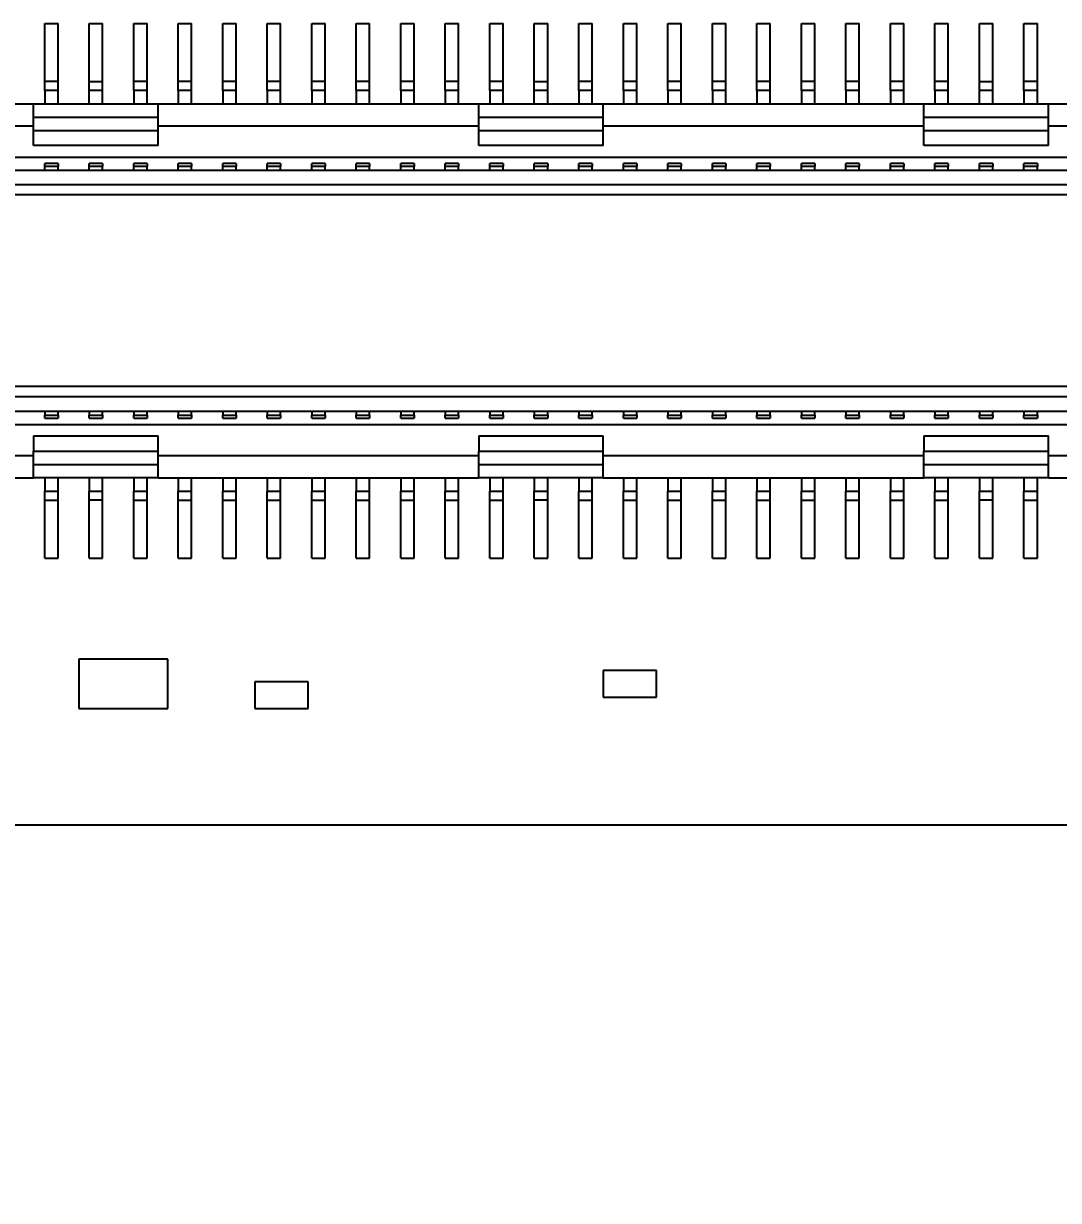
# Model space of a CAD drawing. Header units: millimetres. Extents: x 0 to 895, y 0 to 297.
# Drawn here: x 306.7 to 318.32, y 193.99 to 207.2 of the extents above; entities that cross this region are included whole.
import ezdxf

# ---------------------------------------------------------------- set-up
doc = ezdxf.new("R2010")
doc.units = ezdxf.units.MM
doc.layers.add('0-ADVANTECH-FORM', color=5, linetype='Continuous')
doc.styles.add('SLDTEXTSTYLE0', font='GOTHIC.TTF', dxfattribs={"width": 0.913})
doc.dimstyles.new('SLDDIMSTYLE3', dxfattribs={"dimtxt": 3.5, "dimasz": 3.302, "dimexe": 0, "dimexo": 0.0625, "dimgap": 0.875, "dimtad": 0, "dimtih": 1, "dimtoh": 1, "dimrnd": 1e-09, "dimzin": 4, "dimdsep": 46, "dimtxsty": 'SLDTEXTSTYLE0', "dimblk1": 'NONE', "dimblk2": 'NONE', "dimsah": 1, "dimcen": 0.09, "dimadec": 0, "dimazin": 1, "dimtfac": 1, "dimtofl": 0, "dimtmove": 0, "dimatfit": 3, "dimldrblk": 'NONE', "dimfxl": 1, "dimfrac": 2, "dimtolj": 1, "dimtzin": 12, "dimarcsym": 0})

# ---------------------------------------------------------------- blocks, each defined once
blk = doc.blocks.new('_D_13')
at = {"layer": '0-ADVANTECH-FORM', "transparency": 16777216}
blk.add_line((295.909, 203.204), (295.909, 192.416), dxfattribs=at)
at = {"layer": '0-ADVANTECH-FORM', "transparency": 16777216, "insert": (294.216, 180.778), "char_height": 3.5, "attachment_point": 1, "rotation": 90, "style": 'SLDTEXTSTYLE0'}
blk.add_mtext('74.20', dxfattribs=at)
blk = doc.blocks.new('_NONE')

msp = doc.modelspace()

# ---------------------------------------------------------------- linework, layer by layer
at = {"color": 7, "linetype": 'Continuous', "lineweight": 25}
for p, q in [((306.934, 207.204), (307.084, 207.204)), ((306.934, 206.554), (306.934, 207.204)), ((307.084, 206.554), (307.084, 207.204)), ((307.434, 207.204), (307.584, 207.204)), ((307.434, 206.554), (307.434, 207.204)), ((307.584, 206.554), (307.584, 207.204)), ((307.934, 207.204), (308.084, 207.204)), ((307.934, 206.554), (307.934, 207.204)), ((308.084, 206.554), (308.084, 207.204)), ((308.434, 207.204), (308.584, 207.204)), ((308.434, 206.554), (308.434, 207.204)), ((308.584, 206.554), (308.584, 207.204)), ((308.934, 207.204), (309.084, 207.204)), ((308.934, 206.554), (308.934, 207.204)), ((309.084, 206.554), (309.084, 207.204)), ((309.434, 207.204), (309.584, 207.204)), ((309.434, 206.554), (309.434, 207.204)), ((309.584, 206.554), (309.584, 207.204)), ((309.934, 207.204), (310.084, 207.204)), ((309.934, 206.554), (309.934, 207.204)), ((310.084, 206.554), (310.084, 207.204)), ((310.434, 207.204), (310.584, 207.204)), ((310.434, 206.554), (310.434, 207.204)), ((310.584, 206.554), (310.584, 207.204)), ((310.934, 207.204), (311.084, 207.204)), ((310.934, 206.554), (310.934, 207.204)), ((311.084, 206.554), (311.084, 207.204)), ((311.434, 207.204), (311.584, 207.204)), ((311.434, 206.554), (311.434, 207.204)), ((311.584, 206.554), (311.584, 207.204)), ((311.934, 207.204), (312.084, 207.204)), ((311.934, 206.554), (311.934, 207.204)), ((312.084, 206.554), (312.084, 207.204)), ((312.434, 207.204), (312.584, 207.204)), ((312.434, 206.554), (312.434, 207.204)), ((312.584, 206.554), (312.584, 207.204)), ((312.934, 207.204), (313.084, 207.204)), ((312.934, 206.554), (312.934, 207.204)), ((313.084, 206.554), (313.084, 207.204)), ((313.434, 207.204), (313.584, 207.204)), ((313.434, 206.554), (313.434, 207.204)), ((313.584, 206.554), (313.584, 207.204)), ((313.934, 207.204), (314.084, 207.204)), ((313.934, 206.554), (313.934, 207.204)), ((314.084, 206.554), (314.084, 207.204)), ((314.434, 207.204), (314.584, 207.204)), ((314.434, 206.554), (314.434, 207.204)), ((314.584, 206.554), (314.584, 207.204)), ((314.934, 207.204), (315.084, 207.204)), ((314.934, 206.554), (314.934, 207.204)), ((315.084, 206.554), (315.084, 207.204)), ((315.434, 207.204), (315.584, 207.204)), ((315.434, 206.554), (315.434, 207.204)), ((315.584, 206.554), (315.584, 207.204)), ((315.934, 207.204), (316.084, 207.204)), ((315.934, 206.554), (315.934, 207.204)), ((316.084, 206.554), (316.084, 207.204)), ((316.434, 207.204), (316.584, 207.204)), ((316.434, 206.554), (316.434, 207.204)), ((316.584, 206.554), (316.584, 207.204)), ((316.934, 207.204), (317.084, 207.204)), ((316.934, 206.554), (316.934, 207.204)), ((317.084, 206.554), (317.084, 207.204)), ((317.434, 207.204), (317.584, 207.204)), ((317.434, 206.554), (317.434, 207.204)), ((317.584, 206.554), (317.584, 207.204)), ((317.934, 207.204), (318.084, 207.204)), ((317.934, 206.554), (317.934, 207.204)), ((318.084, 206.554), (318.084, 207.204)), ((307.084, 206.554), (306.934, 206.554)), ((306.934, 206.454), (306.934, 206.554)), ((307.084, 206.454), (307.084, 206.554)), ((307.434, 206.554), (307.584, 206.554)), ((307.434, 206.454), (307.434, 206.554)), ((307.584, 206.454), (307.584, 206.554)), ((308.084, 206.554), (307.934, 206.554)), ((307.934, 206.454), (307.934, 206.554)), ((308.084, 206.454), (308.084, 206.554)), ((308.584, 206.554), (308.434, 206.554)), ((308.434, 206.454), (308.434, 206.554)), ((308.584, 206.454), (308.584, 206.554)), ((309.084, 206.554), (308.934, 206.554)), ((308.934, 206.454), (308.934, 206.554)), ((309.084, 206.454), (309.084, 206.554)), ((309.584, 206.554), (309.434, 206.554)), ((309.434, 206.454), (309.434, 206.554)), ((309.584, 206.454), (309.584, 206.554)), ((310.084, 206.554), (309.934, 206.554)), ((309.934, 206.454), (309.934, 206.554)), ((310.084, 206.454), (310.084, 206.554)), ((310.584, 206.554), (310.434, 206.554)), ((310.434, 206.454), (310.434, 206.554)), ((310.584, 206.454), (310.584, 206.554)), ((311.084, 206.554), (310.934, 206.554)), ((310.934, 206.454), (310.934, 206.554)), ((311.084, 206.454), (311.084, 206.554)), ((311.584, 206.554), (311.434, 206.554)), ((311.434, 206.454), (311.434, 206.554)), ((311.584, 206.454), (311.584, 206.554)), ((312.084, 206.554), (311.934, 206.554)), ((311.934, 206.454), (311.934, 206.554)), ((312.084, 206.454), (312.084, 206.554)), ((312.434, 206.554), (312.584, 206.554)), ((312.434, 206.454), (312.434, 206.554)), ((312.584, 206.454), (312.584, 206.554)), ((313.084, 206.554), (312.934, 206.554)), ((312.934, 206.454), (312.934, 206.554)), ((313.084, 206.454), (313.084, 206.554)), ((313.584, 206.554), (313.434, 206.554)), ((313.434, 206.454), (313.434, 206.554)), ((313.584, 206.454), (313.584, 206.554)), ((314.084, 206.554), (313.934, 206.554)), ((313.934, 206.454), (313.934, 206.554)), ((314.084, 206.454), (314.084, 206.554)), ((314.584, 206.554), (314.434, 206.554)), ((314.434, 206.454), (314.434, 206.554)), ((314.584, 206.454), (314.584, 206.554)), ((315.084, 206.554), (314.934, 206.554)), ((314.934, 206.454), (314.934, 206.554)), ((315.084, 206.454), (315.084, 206.554)), ((315.584, 206.554), (315.434, 206.554)), ((315.434, 206.454), (315.434, 206.554)), ((315.584, 206.454), (315.584, 206.554)), ((316.084, 206.554), (315.934, 206.554)), ((315.934, 206.454), (315.934, 206.554)), ((316.084, 206.454), (316.084, 206.554)), ((316.584, 206.554), (316.434, 206.554)), ((316.434, 206.454), (316.434, 206.554)), ((316.584, 206.454), (316.584, 206.554)), ((317.084, 206.554), (316.934, 206.554)), ((316.934, 206.454), (316.934, 206.554)), ((317.084, 206.454), (317.084, 206.554)), ((317.434, 206.554), (317.584, 206.554)), ((317.434, 206.454), (317.434, 206.554)), ((317.584, 206.454), (317.584, 206.554)), ((318.084, 206.554), (317.934, 206.554)), ((317.934, 206.454), (317.934, 206.554)), ((318.084, 206.454), (318.084, 206.554)), ((307.084, 206.454), (306.934, 206.454)), ((306.934, 206.454), (306.934, 206.304)), ((307.084, 206.304), (307.084, 206.454)), ((307.434, 206.304), (307.434, 206.454)), ((307.584, 206.454), (307.434, 206.454)), ((307.584, 206.304), (307.584, 206.454)), ((307.934, 206.454), (307.934, 206.304)), ((308.084, 206.454), (307.934, 206.454)), ((308.084, 206.304), (308.084, 206.454)), ((308.584, 206.454), (308.434, 206.454)), ((308.434, 206.454), (308.434, 206.304)), ((308.584, 206.304), (308.584, 206.454)), ((309.084, 206.454), (308.934, 206.454)), ((308.934, 206.454), (308.934, 206.304)), ((309.084, 206.304), (309.084, 206.454)), ((309.584, 206.454), (309.434, 206.454)), ((309.434, 206.454), (309.434, 206.304)), ((309.584, 206.304), (309.584, 206.454)), ((309.934, 206.454), (309.934, 206.304)), ((310.084, 206.454), (309.934, 206.454)), ((310.084, 206.304), (310.084, 206.454)), ((310.434, 206.454), (310.434, 206.304)), ((310.584, 206.454), (310.434, 206.454)), ((310.584, 206.304), (310.584, 206.454)), ((311.084, 206.454), (310.934, 206.454)), ((310.934, 206.454), (310.934, 206.304)), ((311.084, 206.304), (311.084, 206.454)), ((311.584, 206.454), (311.434, 206.454)), ((311.434, 206.454), (311.434, 206.304)), ((311.584, 206.304), (311.584, 206.454)), ((311.934, 206.454), (311.934, 206.304)), ((312.084, 206.454), (311.934, 206.454)), ((312.084, 206.304), (312.084, 206.454)), ((312.434, 206.304), (312.434, 206.454)), ((312.584, 206.454), (312.434, 206.454)), ((312.584, 206.304), (312.584, 206.454)), ((312.934, 206.454), (312.934, 206.304)), ((313.084, 206.454), (312.934, 206.454)), ((313.084, 206.304), (313.084, 206.454)), ((313.434, 206.454), (313.434, 206.304)), ((313.584, 206.454), (313.434, 206.454)), ((313.584, 206.304), (313.584, 206.454)), ((314.084, 206.454), (313.934, 206.454)), ((313.934, 206.454), (313.934, 206.304)), ((314.084, 206.304), (314.084, 206.454)), ((314.584, 206.454), (314.434, 206.454)), ((314.434, 206.454), (314.434, 206.304)), ((314.584, 206.304), (314.584, 206.454)), ((315.084, 206.454), (314.934, 206.454)), ((314.934, 206.454), (314.934, 206.304)), ((315.084, 206.304), (315.084, 206.454)), ((315.434, 206.454), (315.434, 206.304)), ((315.584, 206.454), (315.434, 206.454)), ((315.584, 206.304), (315.584, 206.454)), ((315.934, 206.454), (315.934, 206.304)), ((316.084, 206.454), (315.934, 206.454)), ((316.084, 206.304), (316.084, 206.454)), ((316.584, 206.454), (316.434, 206.454)), ((316.434, 206.454), (316.434, 206.304)), ((316.584, 206.304), (316.584, 206.454)), ((316.934, 206.454), (316.934, 206.304)), ((317.084, 206.454), (316.934, 206.454)), ((317.084, 206.304), (317.084, 206.454)), ((317.434, 206.304), (317.434, 206.454)), ((317.584, 206.454), (317.434, 206.454)), ((317.584, 206.304), (317.584, 206.454)), ((317.934, 206.454), (317.934, 206.304)), ((318.084, 206.454), (317.934, 206.454)), ((318.084, 206.304), (318.084, 206.454)), ((303.209, 206.304), (306.809, 206.304)), ((306.809, 206.154), (306.809, 206.304)), ((306.809, 206.304), (308.209, 206.304)), ((308.209, 206.154), (308.209, 206.304)), ((308.209, 206.304), (311.809, 206.304)), ((311.809, 206.154), (311.809, 206.304)), ((311.809, 206.304), (313.209, 206.304)), ((313.209, 206.154), (313.209, 206.304)), ((313.209, 206.304), (316.809, 206.304)), ((316.809, 206.154), (316.809, 206.304)), ((316.809, 206.304), (318.209, 206.304)), ((318.209, 206.154), (318.209, 206.304)), ((318.209, 206.304), (321.809, 206.304)), ((306.809, 206.154), (308.209, 206.154)), ((306.809, 206.004), (306.809, 206.154)), ((308.209, 206.004), (308.209, 206.154)), ((311.809, 206.154), (313.209, 206.154)), ((311.809, 206.004), (311.809, 206.154)), ((313.209, 206.004), (313.209, 206.154)), ((316.809, 206.154), (318.209, 206.154)), ((316.809, 206.004), (316.809, 206.154)), ((318.209, 206.004), (318.209, 206.154)), ((306.809, 206.054), (303.209, 206.054)), ((306.809, 206.004), (308.209, 206.004)), ((306.809, 205.834), (306.809, 206.004)), ((311.809, 206.054), (308.209, 206.054)), ((308.209, 205.834), (308.209, 206.004)), ((311.809, 206.004), (313.209, 206.004)), ((311.809, 205.834), (311.809, 206.004)), ((316.809, 206.054), (313.209, 206.054)), ((313.209, 205.834), (313.209, 206.004)), ((316.809, 206.004), (318.209, 206.004)), ((316.809, 205.834), (316.809, 206.004)), ((321.809, 206.054), (318.209, 206.054)), ((318.209, 205.834), (318.209, 206.004)), ((308.209, 205.834), (306.809, 205.834)), ((313.209, 205.834), (311.809, 205.834)), ((318.209, 205.834), (316.809, 205.834)), ((297.209, 205.704), (352.309, 205.704)), ((307.084, 205.634), (306.934, 205.634)), ((306.934, 205.601), (306.934, 205.634)), ((306.934, 205.554), (306.934, 205.601)), ((307.084, 205.601), (306.934, 205.601)), ((307.084, 205.634), (307.084, 205.601)), ((307.084, 205.554), (307.084, 205.601)), ((307.584, 205.634), (307.434, 205.634)), ((307.434, 205.601), (307.434, 205.634)), ((307.434, 205.554), (307.434, 205.601)), ((307.584, 205.601), (307.434, 205.601)), ((307.584, 205.634), (307.584, 205.601)), ((307.584, 205.554), (307.584, 205.601)), ((308.084, 205.634), (307.934, 205.634)), ((307.934, 205.601), (307.934, 205.634)), ((307.934, 205.554), (307.934, 205.601)), ((308.084, 205.601), (307.934, 205.601)), ((308.084, 205.634), (308.084, 205.601)), ((308.084, 205.554), (308.084, 205.601)), ((308.584, 205.634), (308.434, 205.634)), ((308.434, 205.601), (308.434, 205.634)), ((308.434, 205.554), (308.434, 205.601)), ((308.584, 205.601), (308.434, 205.601)), ((308.584, 205.634), (308.584, 205.601)), ((308.584, 205.554), (308.584, 205.601)), ((309.084, 205.634), (308.934, 205.634)), ((308.934, 205.601), (308.934, 205.634)), ((308.934, 205.554), (308.934, 205.601)), ((309.084, 205.601), (308.934, 205.601)), ((309.084, 205.634), (309.084, 205.601)), ((309.084, 205.554), (309.084, 205.601)), ((309.584, 205.634), (309.434, 205.634)), ((309.434, 205.601), (309.434, 205.634)), ((309.434, 205.554), (309.434, 205.601)), ((309.584, 205.601), (309.434, 205.601)), ((309.584, 205.634), (309.584, 205.601)), ((309.584, 205.554), (309.584, 205.601)), ((310.084, 205.634), (309.934, 205.634)), ((309.934, 205.601), (309.934, 205.634)), ((309.934, 205.554), (309.934, 205.601)), ((310.084, 205.601), (309.934, 205.601)), ((310.084, 205.634), (310.084, 205.601)), ((310.084, 205.554), (310.084, 205.601)), ((310.584, 205.634), (310.434, 205.634)), ((310.434, 205.601), (310.434, 205.634)), ((310.434, 205.554), (310.434, 205.601)), ((310.584, 205.601), (310.434, 205.601)), ((310.584, 205.634), (310.584, 205.601)), ((310.584, 205.554), (310.584, 205.601)), ((311.084, 205.634), (310.934, 205.634)), ((310.934, 205.601), (310.934, 205.634)), ((310.934, 205.554), (310.934, 205.601)), ((311.084, 205.601), (310.934, 205.601)), ((311.084, 205.634), (311.084, 205.601)), ((311.084, 205.554), (311.084, 205.601)), ((311.584, 205.634), (311.434, 205.634)), ((311.434, 205.601), (311.434, 205.634)), ((311.434, 205.554), (311.434, 205.601)), ((311.584, 205.601), (311.434, 205.601)), ((311.584, 205.634), (311.584, 205.601)), ((311.584, 205.554), (311.584, 205.601)), ((312.084, 205.634), (311.934, 205.634)), ((311.934, 205.601), (311.934, 205.634)), ((311.934, 205.554), (311.934, 205.601)), ((312.084, 205.601), (311.934, 205.601)), ((312.084, 205.634), (312.084, 205.601)), ((312.084, 205.554), (312.084, 205.601)), ((312.584, 205.634), (312.434, 205.634)), ((312.434, 205.601), (312.434, 205.634)), ((312.434, 205.554), (312.434, 205.601)), ((312.584, 205.601), (312.434, 205.601)), ((312.584, 205.634), (312.584, 205.601)), ((312.584, 205.554), (312.584, 205.601)), ((313.084, 205.634), (312.934, 205.634)), ((312.934, 205.601), (312.934, 205.634)), ((312.934, 205.554), (312.934, 205.601)), ((313.084, 205.601), (312.934, 205.601)), ((313.084, 205.634), (313.084, 205.601)), ((313.084, 205.554), (313.084, 205.601)), ((313.584, 205.634), (313.434, 205.634)), ((313.434, 205.601), (313.434, 205.634)), ((313.434, 205.554), (313.434, 205.601)), ((313.584, 205.601), (313.434, 205.601)), ((313.584, 205.634), (313.584, 205.601)), ((313.584, 205.554), (313.584, 205.601)), ((314.084, 205.634), (313.934, 205.634)), ((313.934, 205.601), (313.934, 205.634)), ((313.934, 205.554), (313.934, 205.601)), ((314.084, 205.601), (313.934, 205.601)), ((314.084, 205.634), (314.084, 205.601)), ((314.084, 205.554), (314.084, 205.601)), ((314.584, 205.634), (314.434, 205.634)), ((314.434, 205.601), (314.434, 205.634)), ((314.434, 205.554), (314.434, 205.601)), ((314.584, 205.601), (314.434, 205.601)), ((314.584, 205.634), (314.584, 205.601)), ((314.584, 205.554), (314.584, 205.601)), ((315.084, 205.634), (314.934, 205.634)), ((314.934, 205.601), (314.934, 205.634)), ((314.934, 205.554), (314.934, 205.601)), ((315.084, 205.601), (314.934, 205.601)), ((315.084, 205.634), (315.084, 205.601)), ((315.084, 205.554), (315.084, 205.601)), ((315.584, 205.634), (315.434, 205.634)), ((315.434, 205.601), (315.434, 205.634)), ((315.434, 205.554), (315.434, 205.601)), ((315.584, 205.601), (315.434, 205.601)), ((315.584, 205.634), (315.584, 205.601)), ((315.584, 205.554), (315.584, 205.601)), ((316.084, 205.634), (315.934, 205.634)), ((315.934, 205.601), (315.934, 205.634)), ((315.934, 205.554), (315.934, 205.601)), ((316.084, 205.601), (315.934, 205.601)), ((316.084, 205.634), (316.084, 205.601)), ((316.084, 205.554), (316.084, 205.601)), ((316.584, 205.634), (316.434, 205.634)), ((316.434, 205.601), (316.434, 205.634)), ((316.434, 205.554), (316.434, 205.601)), ((316.584, 205.601), (316.434, 205.601)), ((316.584, 205.634), (316.584, 205.601)), ((316.584, 205.554), (316.584, 205.601)), ((317.084, 205.634), (316.934, 205.634)), ((316.934, 205.601), (316.934, 205.634)), ((316.934, 205.554), (316.934, 205.601)), ((317.084, 205.601), (316.934, 205.601)), ((317.084, 205.634), (317.084, 205.601)), ((317.084, 205.554), (317.084, 205.601)), ((317.584, 205.634), (317.434, 205.634)), ((317.434, 205.601), (317.434, 205.634)), ((317.434, 205.554), (317.434, 205.601)), ((317.584, 205.601), (317.434, 205.601)), ((317.584, 205.634), (317.584, 205.601)), ((317.584, 205.554), (317.584, 205.601)), ((318.084, 205.634), (317.934, 205.634)), ((317.934, 205.601), (317.934, 205.634)), ((317.934, 205.554), (317.934, 205.601)), ((318.084, 205.601), (317.934, 205.601)), ((318.084, 205.634), (318.084, 205.601)), ((318.084, 205.554), (318.084, 205.601)), ((352.409, 205.554), (297.109, 205.554)), ((352.409, 205.394), (297.109, 205.394)), ((352.209, 205.28), (297.309, 205.28)), ((353.109, 203.129), (296.409, 203.129)), ((353.309, 203.014), (296.209, 203.014)), ((296.209, 202.854), (353.309, 202.854)), ((306.934, 202.854), (306.934, 202.808)), ((307.084, 202.808), (307.084, 202.854)), ((307.434, 202.854), (307.434, 202.808)), ((307.584, 202.808), (307.584, 202.854)), ((307.934, 202.854), (307.934, 202.808)), ((308.084, 202.808), (308.084, 202.854)), ((308.434, 202.854), (308.434, 202.808)), ((308.584, 202.808), (308.584, 202.854)), ((308.934, 202.854), (308.934, 202.808)), ((309.084, 202.808), (309.084, 202.854)), ((309.434, 202.854), (309.434, 202.808)), ((309.584, 202.808), (309.584, 202.854)), ((309.934, 202.854), (309.934, 202.808)), ((310.084, 202.808), (310.084, 202.854)), ((310.434, 202.854), (310.434, 202.808)), ((310.584, 202.808), (310.584, 202.854)), ((310.934, 202.854), (310.934, 202.808)), ((311.084, 202.808), (311.084, 202.854)), ((311.434, 202.854), (311.434, 202.808)), ((311.584, 202.808), (311.584, 202.854)), ((311.934, 202.854), (311.934, 202.808)), ((312.084, 202.808), (312.084, 202.854)), ((312.434, 202.854), (312.434, 202.808)), ((312.584, 202.808), (312.584, 202.854)), ((312.934, 202.854), (312.934, 202.808)), ((313.084, 202.808), (313.084, 202.854)), ((313.434, 202.854), (313.434, 202.808)), ((313.584, 202.808), (313.584, 202.854)), ((313.934, 202.854), (313.934, 202.808)), ((314.084, 202.808), (314.084, 202.854)), ((314.434, 202.854), (314.434, 202.808)), ((314.584, 202.808), (314.584, 202.854)), ((314.934, 202.854), (314.934, 202.808)), ((315.084, 202.808), (315.084, 202.854)), ((315.434, 202.854), (315.434, 202.808)), ((315.584, 202.808), (315.584, 202.854)), ((315.934, 202.854), (315.934, 202.808)), ((316.084, 202.808), (316.084, 202.854)), ((316.434, 202.854), (316.434, 202.808)), ((316.584, 202.808), (316.584, 202.854)), ((316.934, 202.854), (316.934, 202.808)), ((317.084, 202.808), (317.084, 202.854)), ((317.434, 202.854), (317.434, 202.808)), ((317.584, 202.808), (317.584, 202.854)), ((317.934, 202.854), (317.934, 202.808)), ((318.084, 202.808), (318.084, 202.854)), ((297.209, 202.704), (352.309, 202.704)), ((306.934, 202.808), (307.084, 202.808)), ((306.934, 202.774), (306.934, 202.808)), ((306.934, 202.774), (307.084, 202.774)), ((307.084, 202.808), (307.084, 202.774)), ((307.434, 202.808), (307.584, 202.808)), ((307.434, 202.774), (307.434, 202.808)), ((307.434, 202.774), (307.584, 202.774)), ((307.584, 202.808), (307.584, 202.774)), ((307.934, 202.808), (308.084, 202.808)), ((307.934, 202.774), (307.934, 202.808)), ((307.934, 202.774), (308.084, 202.774)), ((308.084, 202.808), (308.084, 202.774)), ((308.434, 202.808), (308.584, 202.808)), ((308.434, 202.774), (308.434, 202.808)), ((308.434, 202.774), (308.584, 202.774)), ((308.584, 202.808), (308.584, 202.774)), ((308.934, 202.808), (309.084, 202.808)), ((308.934, 202.774), (308.934, 202.808)), ((308.934, 202.774), (309.084, 202.774)), ((309.084, 202.808), (309.084, 202.774)), ((309.434, 202.808), (309.584, 202.808)), ((309.434, 202.774), (309.434, 202.808)), ((309.434, 202.774), (309.584, 202.774)), ((309.584, 202.808), (309.584, 202.774)), ((309.934, 202.808), (310.084, 202.808)), ((309.934, 202.774), (309.934, 202.808)), ((309.934, 202.774), (310.084, 202.774)), ((310.084, 202.808), (310.084, 202.774)), ((310.434, 202.808), (310.584, 202.808)), ((310.434, 202.774), (310.434, 202.808)), ((310.434, 202.774), (310.584, 202.774)), ((310.584, 202.808), (310.584, 202.774)), ((310.934, 202.808), (311.084, 202.808)), ((310.934, 202.774), (310.934, 202.808)), ((310.934, 202.774), (311.084, 202.774)), ((311.084, 202.808), (311.084, 202.774)), ((311.434, 202.808), (311.584, 202.808)), ((311.434, 202.774), (311.434, 202.808)), ((311.434, 202.774), (311.584, 202.774)), ((311.584, 202.808), (311.584, 202.774)), ((311.934, 202.808), (312.084, 202.808)), ((311.934, 202.774), (311.934, 202.808)), ((311.934, 202.774), (312.084, 202.774)), ((312.084, 202.808), (312.084, 202.774)), ((312.434, 202.808), (312.584, 202.808)), ((312.434, 202.774), (312.434, 202.808)), ((312.434, 202.774), (312.584, 202.774)), ((312.584, 202.808), (312.584, 202.774)), ((312.934, 202.808), (313.084, 202.808)), ((312.934, 202.774), (312.934, 202.808)), ((312.934, 202.774), (313.084, 202.774)), ((313.084, 202.808), (313.084, 202.774)), ((313.434, 202.808), (313.584, 202.808)), ((313.434, 202.774), (313.434, 202.808)), ((313.434, 202.774), (313.584, 202.774)), ((313.584, 202.808), (313.584, 202.774)), ((313.934, 202.808), (314.084, 202.808)), ((313.934, 202.774), (313.934, 202.808)), ((313.934, 202.774), (314.084, 202.774)), ((314.084, 202.808), (314.084, 202.774)), ((314.434, 202.808), (314.584, 202.808)), ((314.434, 202.774), (314.434, 202.808)), ((314.434, 202.774), (314.584, 202.774)), ((314.584, 202.808), (314.584, 202.774)), ((314.934, 202.808), (315.084, 202.808)), ((314.934, 202.774), (314.934, 202.808)), ((314.934, 202.774), (315.084, 202.774)), ((315.084, 202.808), (315.084, 202.774)), ((315.434, 202.808), (315.584, 202.808)), ((315.434, 202.774), (315.434, 202.808)), ((315.434, 202.774), (315.584, 202.774)), ((315.584, 202.808), (315.584, 202.774)), ((315.934, 202.808), (316.084, 202.808)), ((315.934, 202.774), (315.934, 202.808)), ((315.934, 202.774), (316.084, 202.774)), ((316.084, 202.808), (316.084, 202.774)), ((316.434, 202.808), (316.584, 202.808)), ((316.434, 202.774), (316.434, 202.808)), ((316.434, 202.774), (316.584, 202.774)), ((316.584, 202.808), (316.584, 202.774)), ((316.934, 202.808), (317.084, 202.808)), ((316.934, 202.774), (316.934, 202.808)), ((316.934, 202.774), (317.084, 202.774)), ((317.084, 202.808), (317.084, 202.774)), ((317.434, 202.808), (317.584, 202.808)), ((317.434, 202.774), (317.434, 202.808)), ((317.434, 202.774), (317.584, 202.774)), ((317.584, 202.808), (317.584, 202.774)), ((317.934, 202.808), (318.084, 202.808)), ((317.934, 202.774), (317.934, 202.808)), ((317.934, 202.774), (318.084, 202.774)), ((318.084, 202.808), (318.084, 202.774)), ((306.809, 202.574), (308.209, 202.574)), ((306.809, 202.574), (306.809, 202.404)), ((308.209, 202.404), (308.209, 202.574)), ((311.809, 202.574), (313.209, 202.574)), ((311.809, 202.574), (311.809, 202.404)), ((313.209, 202.404), (313.209, 202.574)), ((316.809, 202.574), (318.209, 202.574)), ((316.809, 202.574), (316.809, 202.404)), ((318.209, 202.404), (318.209, 202.574)), ((303.209, 202.354), (306.809, 202.354)), ((306.809, 202.404), (308.209, 202.404)), ((306.809, 202.254), (306.809, 202.404)), ((308.209, 202.254), (308.209, 202.404)), ((308.209, 202.354), (311.809, 202.354)), ((311.809, 202.404), (313.209, 202.404)), ((311.809, 202.254), (311.809, 202.404)), ((313.209, 202.254), (313.209, 202.404)), ((313.209, 202.354), (316.809, 202.354)), ((316.809, 202.404), (318.209, 202.404)), ((316.809, 202.254), (316.809, 202.404)), ((318.209, 202.254), (318.209, 202.404)), ((318.209, 202.354), (321.809, 202.354)), ((306.809, 202.254), (308.209, 202.254)), ((306.809, 202.104), (306.809, 202.254)), ((308.209, 202.104), (308.209, 202.254)), ((311.809, 202.254), (313.209, 202.254)), ((311.809, 202.104), (311.809, 202.254)), ((313.209, 202.104), (313.209, 202.254)), ((316.809, 202.254), (318.209, 202.254)), ((316.809, 202.104), (316.809, 202.254)), ((318.209, 202.104), (318.209, 202.254)), ((303.209, 202.104), (306.809, 202.104)), ((308.209, 202.104), (306.809, 202.104)), ((306.934, 202.104), (306.934, 201.954)), ((307.084, 201.954), (307.084, 202.104)), ((307.434, 202.104), (307.434, 201.954)), ((307.584, 201.954), (307.584, 202.104)), ((307.934, 202.104), (307.934, 201.954)), ((308.084, 201.954), (308.084, 202.104)), ((308.209, 202.104), (311.809, 202.104)), ((308.434, 202.104), (308.434, 201.954)), ((308.584, 201.954), (308.584, 202.104)), ((308.934, 202.104), (308.934, 201.954)), ((309.084, 201.954), (309.084, 202.104)), ((309.434, 202.104), (309.434, 201.954)), ((309.584, 201.954), (309.584, 202.104)), ((309.934, 202.104), (309.934, 201.954)), ((310.084, 201.954), (310.084, 202.104)), ((310.434, 202.104), (310.434, 201.954)), ((310.584, 201.954), (310.584, 202.104)), ((310.934, 202.104), (310.934, 201.954)), ((311.084, 201.954), (311.084, 202.104)), ((311.434, 202.104), (311.434, 201.954)), ((311.584, 201.954), (311.584, 202.104)), ((313.209, 202.104), (311.809, 202.104)), ((311.934, 202.104), (311.934, 201.954)), ((312.084, 201.954), (312.084, 202.104)), ((312.434, 202.104), (312.434, 201.954)), ((312.584, 201.954), (312.584, 202.104)), ((312.934, 202.104), (312.934, 201.954)), ((313.084, 201.954), (313.084, 202.104)), ((313.209, 202.104), (316.809, 202.104)), ((313.434, 202.104), (313.434, 201.954)), ((313.584, 201.954), (313.584, 202.104)), ((313.934, 202.104), (313.934, 201.954)), ((314.084, 201.954), (314.084, 202.104)), ((314.434, 202.104), (314.434, 201.954)), ((314.584, 201.954), (314.584, 202.104)), ((314.934, 202.104), (314.934, 201.954)), ((315.084, 201.954), (315.084, 202.104)), ((315.434, 202.104), (315.434, 201.954)), ((315.584, 201.954), (315.584, 202.104)), ((315.934, 202.104), (315.934, 201.954)), ((316.084, 201.954), (316.084, 202.104)), ((316.434, 202.104), (316.434, 201.954)), ((316.584, 201.954), (316.584, 202.104)), ((318.209, 202.104), (316.809, 202.104)), ((316.934, 202.104), (316.934, 201.954)), ((317.084, 201.954), (317.084, 202.104)), ((317.434, 202.104), (317.434, 201.954)), ((317.584, 201.954), (317.584, 202.104)), ((317.934, 202.104), (317.934, 201.954)), ((318.084, 201.954), (318.084, 202.104)), ((318.209, 202.104), (321.809, 202.104)), ((306.934, 201.954), (307.084, 201.954)), ((306.934, 201.854), (306.934, 201.954)), ((307.084, 201.854), (307.084, 201.954)), ((307.434, 201.954), (307.584, 201.954)), ((307.434, 201.854), (307.434, 201.954)), ((307.584, 201.854), (307.584, 201.954)), ((307.934, 201.954), (308.084, 201.954)), ((307.934, 201.854), (307.934, 201.954)), ((308.084, 201.854), (308.084, 201.954)), ((308.434, 201.954), (308.584, 201.954)), ((308.434, 201.854), (308.434, 201.954)), ((308.584, 201.854), (308.584, 201.954)), ((308.934, 201.954), (309.084, 201.954)), ((308.934, 201.854), (308.934, 201.954)), ((309.084, 201.854), (309.084, 201.954)), ((309.434, 201.954), (309.584, 201.954)), ((309.434, 201.854), (309.434, 201.954)), ((309.584, 201.854), (309.584, 201.954)), ((309.934, 201.954), (310.084, 201.954)), ((309.934, 201.854), (309.934, 201.954)), ((310.084, 201.854), (310.084, 201.954)), ((310.434, 201.954), (310.584, 201.954)), ((310.434, 201.854), (310.434, 201.954)), ((310.584, 201.854), (310.584, 201.954)), ((310.934, 201.954), (311.084, 201.954)), ((310.934, 201.854), (310.934, 201.954)), ((311.084, 201.854), (311.084, 201.954)), ((311.434, 201.954), (311.584, 201.954)), ((311.434, 201.854), (311.434, 201.954)), ((311.584, 201.854), (311.584, 201.954)), ((311.934, 201.954), (312.084, 201.954)), ((311.934, 201.854), (311.934, 201.954)), ((312.084, 201.854), (312.084, 201.954)), ((312.434, 201.954), (312.584, 201.954)), ((312.434, 201.854), (312.434, 201.954)), ((312.584, 201.854), (312.584, 201.954)), ((312.934, 201.954), (313.084, 201.954)), ((312.934, 201.854), (312.934, 201.954)), ((313.084, 201.854), (313.084, 201.954)), ((313.434, 201.954), (313.584, 201.954)), ((313.434, 201.854), (313.434, 201.954)), ((313.584, 201.854), (313.584, 201.954)), ((313.934, 201.954), (314.084, 201.954)), ((313.934, 201.854), (313.934, 201.954)), ((314.084, 201.854), (314.084, 201.954)), ((314.434, 201.954), (314.584, 201.954)), ((314.434, 201.854), (314.434, 201.954)), ((314.584, 201.854), (314.584, 201.954)), ((314.934, 201.954), (315.084, 201.954)), ((314.934, 201.854), (314.934, 201.954)), ((315.084, 201.854), (315.084, 201.954)), ((315.434, 201.954), (315.584, 201.954)), ((315.434, 201.854), (315.434, 201.954)), ((315.584, 201.854), (315.584, 201.954)), ((315.934, 201.954), (316.084, 201.954)), ((315.934, 201.854), (315.934, 201.954)), ((316.084, 201.854), (316.084, 201.954)), ((316.434, 201.954), (316.584, 201.954)), ((316.434, 201.854), (316.434, 201.954)), ((316.584, 201.854), (316.584, 201.954)), ((316.934, 201.954), (317.084, 201.954)), ((316.934, 201.854), (316.934, 201.954)), ((317.084, 201.854), (317.084, 201.954)), ((317.434, 201.954), (317.584, 201.954)), ((317.434, 201.854), (317.434, 201.954)), ((317.584, 201.854), (317.584, 201.954)), ((317.934, 201.954), (318.084, 201.954)), ((317.934, 201.854), (317.934, 201.954)), ((318.084, 201.854), (318.084, 201.954)), ((306.934, 201.854), (307.084, 201.854)), ((306.934, 201.204), (306.934, 201.854)), ((307.084, 201.204), (307.084, 201.854)), ((307.584, 201.854), (307.434, 201.854)), ((307.434, 201.204), (307.434, 201.854)), ((307.584, 201.204), (307.584, 201.854)), ((307.934, 201.854), (308.084, 201.854)), ((307.934, 201.204), (307.934, 201.854)), ((308.084, 201.204), (308.084, 201.854)), ((308.434, 201.854), (308.584, 201.854)), ((308.434, 201.204), (308.434, 201.854)), ((308.584, 201.204), (308.584, 201.854)), ((308.934, 201.854), (309.084, 201.854)), ((308.934, 201.204), (308.934, 201.854)), ((309.084, 201.204), (309.084, 201.854)), ((309.434, 201.854), (309.584, 201.854)), ((309.434, 201.204), (309.434, 201.854)), ((309.584, 201.204), (309.584, 201.854)), ((309.934, 201.854), (310.084, 201.854)), ((309.934, 201.204), (309.934, 201.854)), ((310.084, 201.204), (310.084, 201.854)), ((310.434, 201.854), (310.584, 201.854)), ((310.434, 201.204), (310.434, 201.854)), ((310.584, 201.204), (310.584, 201.854)), ((310.934, 201.854), (311.084, 201.854)), ((310.934, 201.204), (310.934, 201.854)), ((311.084, 201.204), (311.084, 201.854)), ((311.434, 201.854), (311.584, 201.854)), ((311.434, 201.204), (311.434, 201.854)), ((311.584, 201.204), (311.584, 201.854)), ((311.934, 201.854), (312.084, 201.854)), ((311.934, 201.204), (311.934, 201.854)), ((312.084, 201.204), (312.084, 201.854)), ((312.584, 201.854), (312.434, 201.854)), ((312.434, 201.204), (312.434, 201.854)), ((312.584, 201.204), (312.584, 201.854)), ((312.934, 201.854), (313.084, 201.854)), ((312.934, 201.204), (312.934, 201.854)), ((313.084, 201.204), (313.084, 201.854)), ((313.434, 201.854), (313.584, 201.854)), ((313.434, 201.204), (313.434, 201.854)), ((313.584, 201.204), (313.584, 201.854)), ((313.934, 201.854), (314.084, 201.854)), ((313.934, 201.204), (313.934, 201.854)), ((314.084, 201.204), (314.084, 201.854)), ((314.434, 201.854), (314.584, 201.854)), ((314.434, 201.204), (314.434, 201.854)), ((314.584, 201.204), (314.584, 201.854)), ((314.934, 201.854), (315.084, 201.854)), ((314.934, 201.204), (314.934, 201.854)), ((315.084, 201.204), (315.084, 201.854)), ((315.434, 201.854), (315.584, 201.854)), ((315.434, 201.204), (315.434, 201.854)), ((315.584, 201.204), (315.584, 201.854)), ((315.934, 201.854), (316.084, 201.854)), ((315.934, 201.204), (315.934, 201.854)), ((316.084, 201.204), (316.084, 201.854)), ((316.434, 201.854), (316.584, 201.854)), ((316.434, 201.204), (316.434, 201.854)), ((316.584, 201.204), (316.584, 201.854)), ((316.934, 201.854), (317.084, 201.854)), ((316.934, 201.204), (316.934, 201.854)), ((317.084, 201.204), (317.084, 201.854)), ((317.584, 201.854), (317.434, 201.854)), ((317.434, 201.204), (317.434, 201.854)), ((317.584, 201.204), (317.584, 201.854)), ((317.934, 201.854), (318.084, 201.854)), ((317.934, 201.204), (317.934, 201.854)), ((318.084, 201.204), (318.084, 201.854)), ((306.934, 201.204), (307.084, 201.204)), ((307.434, 201.204), (307.584, 201.204)), ((307.934, 201.204), (308.084, 201.204)), ((308.434, 201.204), (308.584, 201.204)), ((308.934, 201.204), (309.084, 201.204)), ((309.434, 201.204), (309.584, 201.204)), ((309.934, 201.204), (310.084, 201.204)), ((310.434, 201.204), (310.584, 201.204)), ((310.934, 201.204), (311.084, 201.204)), ((311.434, 201.204), (311.584, 201.204)), ((311.934, 201.204), (312.084, 201.204)), ((312.434, 201.204), (312.584, 201.204)), ((312.934, 201.204), (313.084, 201.204)), ((313.434, 201.204), (313.584, 201.204)), ((313.934, 201.204), (314.084, 201.204)), ((314.434, 201.204), (314.584, 201.204)), ((314.934, 201.204), (315.084, 201.204)), ((315.434, 201.204), (315.584, 201.204)), ((315.934, 201.204), (316.084, 201.204)), ((316.434, 201.204), (316.584, 201.204)), ((316.934, 201.204), (317.084, 201.204)), ((317.434, 201.204), (317.584, 201.204)), ((317.934, 201.204), (318.084, 201.204)), ((307.316, 200.067), (307.316, 199.516)), ((308.316, 200.067), (307.316, 200.067)), ((308.316, 199.516), (308.316, 200.067)), ((313.206, 199.942), (313.206, 199.641)), ((313.806, 199.942), (313.206, 199.942)), ((313.806, 199.641), (313.806, 199.942)), ((309.294, 199.815), (309.294, 199.514)), ((309.894, 199.815), (309.294, 199.815)), ((309.894, 199.514), (309.894, 199.815)), ((313.206, 199.641), (313.806, 199.641)), ((307.316, 199.516), (308.316, 199.516)), ((309.294, 199.514), (309.894, 199.514)), ((368.109, 198.204), (288.109, 198.204))]:
    msp.add_line(p, q, dxfattribs=at)

# ---------------------------------------------------------------- dimensions: what is measured, and where the dimension line sits
at = {"layer": '0-ADVANTECH-FORM'}
dim = msp.add_ordinate_dim(feature_location=(295.909, 204.204), offset=(0, -11.789), dtype=1, origin=(370.109, 200.204), dimstyle='SLDDIMSTYLE3', dxfattribs=at)
dim.commit()
dim.dimension.update_dxf_attribs({"geometry": '_D_13', "text_midpoint": (295.909, 186.597)})

doc.saveas('drawing.dxf')
